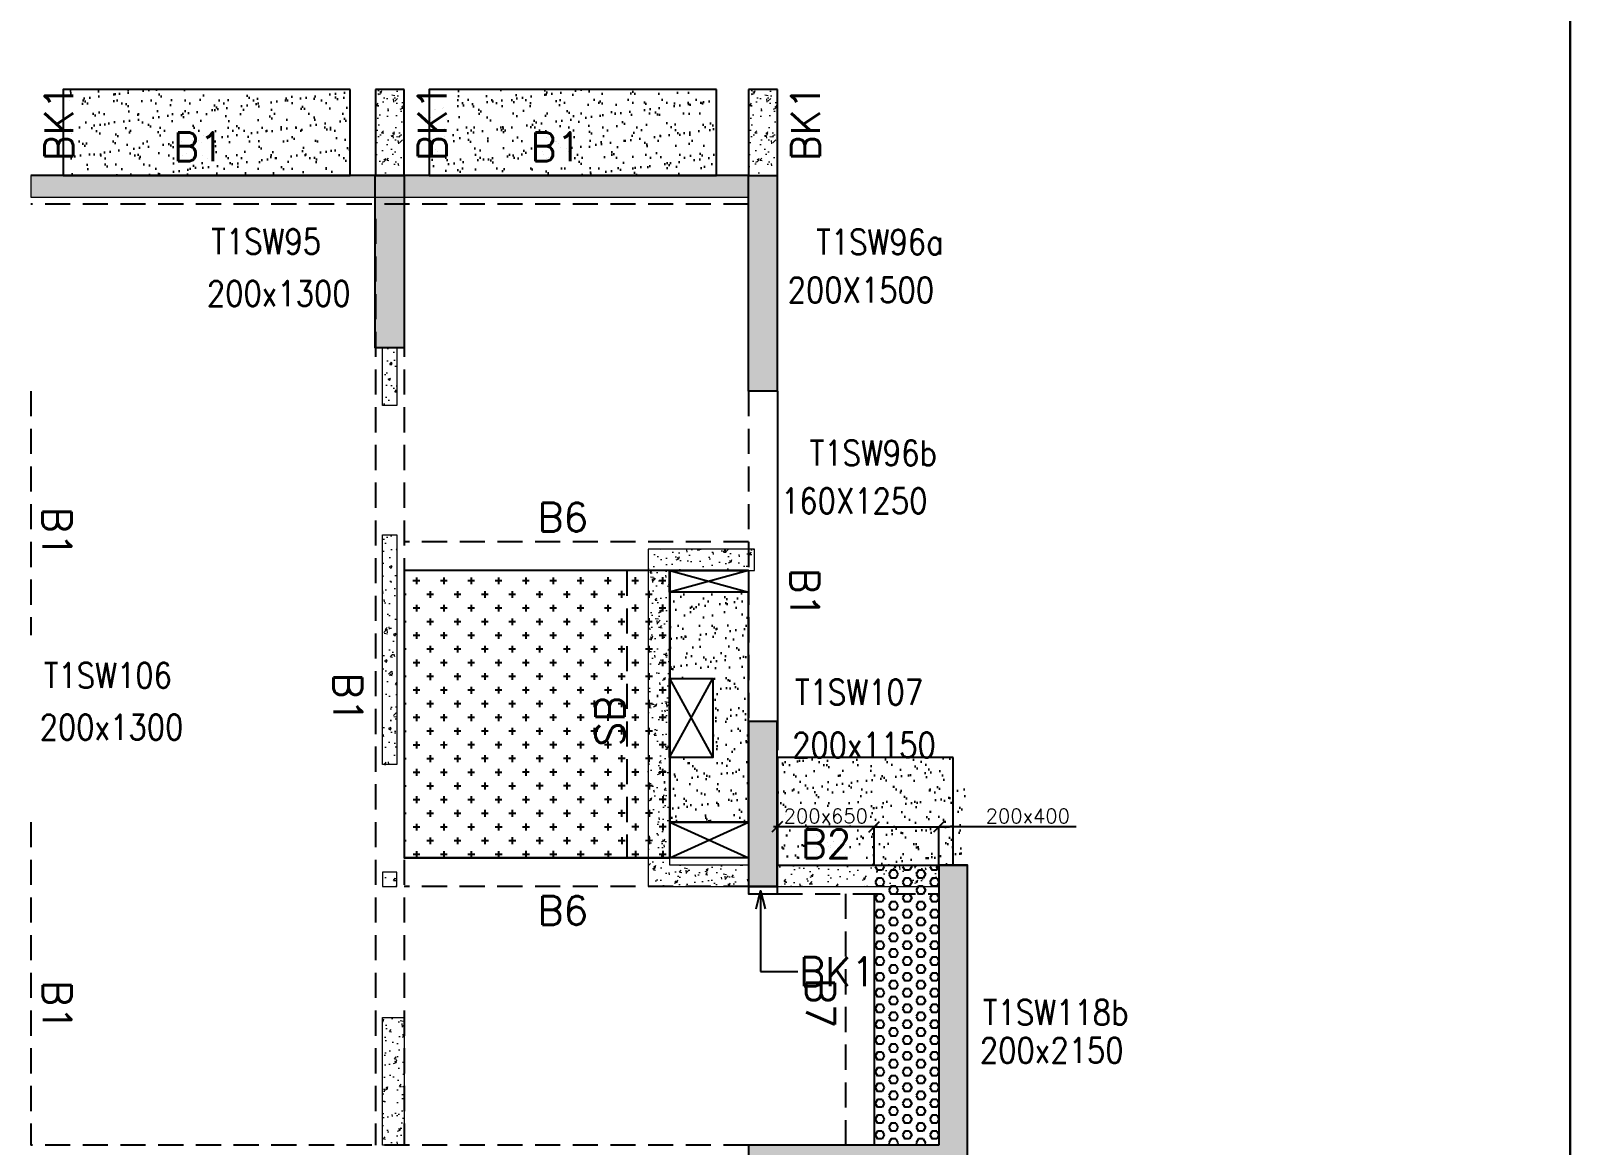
# Model space of a CAD drawing. Header units: millimetres. Extents: x 1078357 to 2594950, y -4969473 to -4636555.
# Drawn here: x 2249430 to 2260152, y -4664903 to -4657145 of the extents above; entities that cross this region are included whole.
import ezdxf

# ---------------------------------------------------------------- set-up
doc = ezdxf.new("R2010")
doc.units = ezdxf.units.MM
doc.header["$PDMODE"] = 35
for name, pattern in [('CONTINOUS', [0]), ('HIDDEN', [0.375, 0.25, -0.125]), ('New Retail block$0$CONTINOUS', [0])]:
    doc.linetypes.add(name, pattern=pattern)
doc.layers.get('0').update_dxf_attribs({"lineweight": 0})
doc.layers.get('Defpoints').update_dxf_attribs({"lineweight": 0})
for name, color, linetype, lineweight in [('A-_ANOTDIMA_D-', 6, 'Continuous', 13), ('Boundary', 40, 'Continuous', 30), ('COL. NO.', 30, 'Continuous', 25), ('COL. SIZE', 7, 'Continuous', 25), ('DIM', 9, 'Continuous', 25), ('HATCH', 8, 'Continuous', 30), ('S-NON STR RCC WALL', 8, 'Continuous', 0)]:
    doc.layers.add(name, color=color, linetype=linetype, lineweight=lineweight)
for name, color, linetype in [('B-200x325', 201, 'HIDDEN'), ('B-200x375', 41, 'HIDDEN'), ('B-200x650', 241, 'HIDDEN'), ('B-300xSLAB THK.', 151, 'Continuous'), ('BK1-200x650', 241, 'HIDDEN'), ('DC BEAM NO.', 7, 'Continuous'), ('DROP SLAB', 8, 'Continuous'), ('S-COLUMN_SHEAR WALL', 1, 'Continuous'), ('S-PROJECTION', 54, 'New Retail block$0$CONTINOUS'), ('SLAB FOLD', 8, 'Continuous')]:
    doc.layers.add(name, color=color, linetype=linetype)
doc.styles.add('Roman', font='romans')
doc.styles.add('ROMANS', font='romans.shx', dxfattribs={"width": 0.85})
doc.dimstyles.new('HARESH', dxfattribs={"dimtxt": 150, "dimasz": 75, "dimexe": 0, "dimexo": 0, "dimgap": 25, "dimtad": 1, "dimdec": 0, "dimdsep": 46, "dimtxsty": 'Roman', "dimblk": 'OBLIQUE', "dimcen": 225, "dimdle": 25, "dimclrd": 2, "dimclre": 2, "dimclrt": 7, "dimadec": 8, "dimazin": 1, "dimtfac": 1, "dimtdec": 0, "dimtmove": 0, "dimatfit": 0, "dimfxl": 1, "dimlwd": -1, "dimlwe": -1, "dimarcsym": 0})
pattern_1 = [(50, (-4174040.86, 23111537.25), (182.184669, -15.9390855), [19.05, -209.55]), (355, (-4174040.86, 23111537.25), (-35.2434214, 191.0568452), [15.24, -167.6405842]), (100.4514447, (-4174025.68, 23111535.92), (146.9412471, 175.1177519), [16.1900088, -178.0902446]), (46.1842, (-4174040.86, 23111588.05), (271.0790409, -42.042328), [28.575, -314.325]), (96.6355576, (-4174018.27, 23111584.54), (237.404134, 247.4261246), [24.2850231, -267.1356082]), (351.1841512, (-4174040.86, 23111588.05), (237.404134, 247.4261246), [22.859967, -251.459732]), (21, (-4174015.46, 23111575.35), (151.6143913, -102.2651982), [19.05, -209.55]), (326, (-4174015.46, 23111575.35), (61.8020283, 184.1879661), [15.24, -167.64]), (71.451445, (-4174002.83, 23111566.83), (213.4164193, 81.9227689), [16.1900088, -178.0899376]), (37.5, (-4174040.86, 23111537.25), (3.08860325, 84.55503887), [0, -165.608, 0, -170.18, 0, -168.275]), (7.5, (-4174040.86, 23111537.25), (66.8196625, 100.18057482), [0, -97.028, 0, -161.798, 0, -64.135]), (327.5, (-4174097.5, 23111537.25), (135.59059517, -5.728744), [0, -63.5, 0, -198.12, 0, -262.89]), (317.5, (-4174122.9, 23111537.25), (148.1291814, 25.42649103), [0, -82.55, 0, -131.572, 0, -186.69])]
pattern_2 = [(37.4701541, (-740503.51, 9329417.72), (-4.7236114, 146.8264517), [0, -115.824, 0, -129.54, 0, -123.825]), (7.4701541, (-740503.51, 9329417.72), (134.9689868, 214.9772528), [0, -62.484, 0, -104.394, 0, -40.005]), (327.4701541, (-740597.24, 9329417.77), (237.2979035, 0.3075449), [0, -38.1, 0, -137.16, 0, -179.07]), (317.4701541, (-740597.24, 9329417.77), (229.1017424, 66.759465), [0, -19.05, 0, -89.916, 0, -102.87])]

# ---------------------------------------------------------------- blocks, each defined once
blk = doc.blocks.new('_Oblique')
at = {"color": 0, "linetype": 'ByBlock', "lineweight": -2}
blk.add_line((-0.5, -0.5), (0.5, 0.5), dxfattribs=at)
blk = doc.blocks.new('*D1578')
at = {"layer": 'Defpoints', "color": 0, "ltscale": 700, "transparency": 16777216}
for p in [(2255754, -4662686), (2255304, -4662953, 0), (2255754, -4662953, 0)]:
    blk.add_point(p, dxfattribs=at)
at = {"layer": 'DIM', "color": 2, "ltscale": 700, "transparency": 16777216}
for p, q in [((2255304, -4662686), (2255229, -4662686)), ((2255304, -4662953), (2255304, -4662686)), ((2255304, -4662686), (2255754, -4662686)), ((2255304, -4662686), (2255754, -4662686)), ((2255754, -4662953), (2255754, -4662686)), ((2255754, -4662686), (2255829, -4662686)), ((2256711, -4662686), (2255754, -4662686))]:
    blk.add_line(p, q, dxfattribs=at)
at = {"layer": 'DIM', "color": 2, "ltscale": 700, "transparency": 16777216, "xscale": 75, "yscale": 75, "zscale": 75}
blk.add_blockref('_Oblique', (2255304, -4662686), dxfattribs=at)
at = {"layer": 'DIM', "color": 2, "ltscale": 700, "transparency": 16777216, "xscale": 75, "yscale": 75, "zscale": 75, "rotation": 180}
blk.add_blockref('_Oblique', (2255754, -4662686), dxfattribs=at)
at = {"layer": 'DIM', "color": 7, "ltscale": 700, "transparency": 16777216, "insert": (2256374, -4662611), "char_height": 150, "attachment_point": 5, "style": 'Roman'}
blk.add_mtext('{\\H0.666667x;200x400}', dxfattribs=at)
blk = doc.blocks.new('*D1579')
at = {"layer": 'Defpoints', "color": 0, "ltscale": 700, "transparency": 16777216}
for p in [(2254629, -4662686), (2254629, -4662953, 0), (2255304, -4662953)]:
    blk.add_point(p, dxfattribs=at)
at = {"layer": 'DIM', "color": 2, "ltscale": 700, "transparency": 16777216}
for p, q in [((2255329, -4662686), (2254604, -4662686)), ((2254629, -4662953), (2254629, -4662686)), ((2255304, -4662953), (2255304, -4662686))]:
    blk.add_line(p, q, dxfattribs=at)
at = {"layer": 'DIM', "color": 2, "ltscale": 700, "transparency": 16777216, "xscale": 75, "yscale": 75, "zscale": 75, "rotation": 180}
blk.add_blockref('_Oblique', (2254629, -4662686), dxfattribs=at)
at = {"layer": 'DIM', "color": 2, "ltscale": 700, "transparency": 16777216, "xscale": 75, "yscale": 75, "zscale": 75}
blk.add_blockref('_Oblique', (2255304, -4662686), dxfattribs=at)
at = {"layer": 'DIM', "color": 7, "ltscale": 700, "transparency": 16777216, "insert": (2254967, -4662611), "char_height": 150, "attachment_point": 5, "style": 'Roman'}
blk.add_mtext('{\\H0.666667x;200x650}', dxfattribs=at)
blk = doc.blocks.new('G$CD63B60BD')
at = {"layer": 'COL. NO.', "linetype": 'Continuous', "style": 'ROMANS', "width": 0.85}
for s, p in [('T1SW95', (85332, 15354, -320)), ('T1SW96a', (89546, 15350, -320)), ('T1SW96b', (89500, 13881, -320)), ('T1SW106', (84166, 12333, -320)), ('T1SW107', (89398, 12216, -320)), ('T1SW118b', (90707, 9987, -320))]:
    blk.add_text(s, height=175, dxfattribs=at).set_placement(p)
at = {"layer": 'COL. SIZE', "linetype": 'Continuous', "style": 'ROMANS', "width": 0.85}
for s, p in [('200x1300', (85302, 14992, -320)), ('200X1500', (89347, 15016, -320)), ('160X1250', (89301, 13548, -320)), ('200x1300', (84137, 11973, -320)), ('200x1150', (89378, 11848, -320)), ('200x2150', (90686, 9723, -320))]:
    blk.add_text(s, height=175, dxfattribs=at).set_placement(p)

msp = doc.modelspace()

# ---------------------------------------------------------------- hatches: boundary and pattern name
at = {"layer": 'DROP SLAB'}
h = msp.add_hatch(dxfattribs=at)
h.set_pattern_fill('CROSS', color=8, scale=15, angle=0.03079)
h.set_pattern_definition([(180.03079016, (-1099062.11, 9379553.9), (-95.1987999, -95.3011726), [47.625, -142.875]), (270.03079016, (-1099085.93, 9379577.7), (95.3011726, -95.1987999), [47.625, -142.875])])
h.paths.add_polyline_path([(2253880.5, -4660902.7), (2252029.6, -4660902.7), (2252029.6, -4662902.5), (2253880.5, -4662902.5)])
at = {"layer": 'HATCH'}
h = msp.add_hatch(dxfattribs=at)
h.set_pattern_fill('AR-SAND', color=8, scale=3, angle=179.97015)
h.set_pattern_definition(pattern_2)
h.paths.add_polyline_path([(2251655, -4657552.5), (2249655, -4657552.5), (2249655, -4658152.5), (2251655, -4658152.5)])
h = msp.add_hatch(dxfattribs=at)
h.set_pattern_fill('AR-SAND', color=8, scale=3, angle=179.97015)
h.set_pattern_definition(pattern_2)
h.paths.add_polyline_path([(2254205, -4657552.5), (2252205, -4657552.5), (2252205, -4658152.5), (2254205, -4658152.5)])
h = msp.add_hatch(dxfattribs=at)
h.set_pattern_fill('AR-SAND', color=8, scale=3, angle=0.02985)
h.set_pattern_definition([(37.47015413, (-2777618.04, 18697492.89), (-4.72361136, 146.8264517), [0, -115.824, 0, -129.54, 0, -123.825]), (7.4701541, (-2777618.04, 18697492.9), (134.9689868, 214.9772528), [0, -62.484, 0, -104.394, 0, -40.005]), (327.4701541, (-2777711.77, 18697492.94), (237.2979035, 0.3075449), [0, -38.1, 0, -137.16, 0, -179.07]), (317.4701541, (-2777711.77, 18697492.94), (229.1017424, 66.759465), [0, -19.05, 0, -89.916, 0, -102.87])])
edge = h.paths.add_edge_path()
edge.add_line((2254415, -4661052.5), (2253880.5, -4661052.5))
edge.add_line((2253880.5, -4661052.5), (2253880.5, -4661652.5))
edge.add_line((2253880.5, -4661652.5), (2254179.6, -4661652.5))
edge.add_line((2254179.6, -4661652.5), (2254179.6, -4662202.5))
edge.add_line((2254179.6, -4662202.5), (2253879.6, -4662202.5))
edge.add_line((2253879.6, -4662202.5), (2253879.6, -4662652.5))
edge.add_line((2253879.6, -4662652.5), (2254429.6, -4662652.5))
edge.add_line((2254429.6, -4662652.5), (2254429.6, -4661052.5))
h = msp.add_hatch(dxfattribs=at)
h.set_pattern_fill('AR-SAND', color=8, scale=3, angle=179.97015)
h.set_pattern_definition([(37.4701541, (-1837728.33, 14013436.91), (-4.72361136, 146.8264517), [0, -115.824, 0, -129.54, 0, -123.825]), (7.4701541, (-1837728.33, 14013436.9), (134.9689868, 214.9772528), [0, -62.484, 0, -104.394, 0, -40.005]), (327.4701541, (-1837822.05, 14013436.96), (237.2979035, 0.3075449), [0, -38.1, 0, -137.16, 0, -179.07]), (317.4701541, (-1837822.05, 14013436.96), (229.1017424, 66.759465), [0, -19.05, 0, -89.916, 0, -102.87])])
h.paths.add_polyline_path([(2255854.6, -4662202.5), (2254629.9, -4662202.5), (2254629.9, -4662952.5), (2255854.6, -4662952.5)])
h = msp.add_hatch(dxfattribs=at)
h.set_pattern_fill('AR-SAND', color=8, scale=3, angle=179.97015)
h.set_pattern_definition([(37.4701541, (-1837728.23, 14013436.91), (-4.72361136, 146.8264517), [0, -115.824, 0, -129.54, 0, -123.825]), (7.4701541, (-1837728.23, 14013436.9), (134.9689868, 214.9772528), [0, -62.484, 0, -104.394, 0, -40.005]), (327.4701541, (-1837821.95, 14013436.96), (237.2979035, 0.3075449), [0, -38.1, 0, -137.16, 0, -179.07]), (317.4701541, (-1837821.95, 14013436.96), (229.1017424, 66.759465), [0, -19.05, 0, -89.916, 0, -102.87])])
h.paths.add_polyline_path([(2255955, -4662352.5), (2254630, -4662352.5), (2254630, -4662952.5), (2255955, -4662952.5)])
at = {"layer": 'S-COLUMN_SHEAR WALL', "lineweight": 25}
h = msp.add_hatch(color=1, dxfattribs=at)
h.dxf.hatch_style = 1
h.paths.add_polyline_path([(2251829.6, -4659352.6), (2252029.6, -4659352.6), (2252029.6, -4658152.6), (2251829.6, -4658152.6)])
at = {"layer": 'S-COLUMN_SHEAR WALL', "lineweight": 25, "extrusion": (-1.00316e-06, 2.11765e-11, 1)}
h = msp.add_hatch(color=1, dxfattribs=at)
h.dxf.hatch_style = 1
h.paths.add_polyline_path([(2254429.6, -4658152.6), (2254629.6, -4658152.6), (2254629.6, -4659652.5), (2254429.6, -4659652.5)])
h = msp.add_hatch(color=1, dxfattribs=at)
h.dxf.hatch_style = 1
h.paths.add_polyline_path([(2254429.6, -4663102.6), (2254629.6, -4663102.6), (2254629.6, -4661952.5), (2254429.6, -4661952.5)])
h = msp.add_hatch(color=1, dxfattribs=at)
h.dxf.hatch_style = 1
h.paths.add_polyline_path([(2255754.6, -4664902.6), (2254429.6, -4664902.6), (2254429.6, -4665102.6), (2255954.6, -4665102.6), (2255954.6, -4662952.6), (2255754.6, -4662952.6)])
at = {"layer": 'S-NON STR RCC WALL'}
h = msp.add_hatch(dxfattribs=at)
h.set_pattern_fill('AR-CONC', color=256, angle=180)
h.set_pattern_definition([(50, (-6282014.85, 32897535.69), (182.184669, -15.93908554), [19.05, -209.55]), (355, (-6282014.85, 32897535.7), (-35.2434214, 191.0568452), [15.24, -167.6405842]), (100.4514447, (-6281999.67, 32897534.36), (146.9412471, 175.1177519), [16.1900088, -178.0902446]), (46.1842, (-6282014.85, 32897586.5), (271.0790409, -42.0423279), [28.575, -314.325]), (96.6355576, (-6281992.26, 32897583), (237.404134, 247.4261246), [24.2850231, -267.1356082]), (351.1841512, (-6282014.85, 32897586.5), (237.404134, 247.4261246), [22.859967, -251.459732]), (21, (-6281989.45, 32897573.79), (151.61439127, -102.2651982), [19.05, -209.55]), (326, (-6281989.45, 32897573.8), (61.80202835, 184.1879661), [15.24, -167.64]), (71.451445, (-6281976.82, 32897565.27), (213.4164193, 81.9227689), [16.1900088, -178.0899376]), (37.5, (-6282014.85, 32897535.69), (3.08860325, 84.55503887), [0, -165.608, 0, -170.18, 0, -168.275]), (7.5, (-6282014.85, 32897535.69), (66.8196625, 100.18057482), [0, -97.028, 0, -161.798, 0, -64.135]), (327.5, (-6282071.494, 32897535.69), (135.59059517, -5.72874399), [0, -63.5, 0, -198.12, 0, -262.89]), (317.5, (-6282096.89, 32897535.69), (148.1291814, 25.42649103), [0, -82.55, 0, -131.572, 0, -186.69])])
h.paths.add_polyline_path([(2252029.9, -4658152.5), (2252029.9, -4657552.5), (2251829.9, -4657552.5), (2251829.9, -4658152.5), (2252029.9, -4658152.5)], is_closed=False)
h = msp.add_hatch(dxfattribs=at)
h.set_pattern_fill('AR-CONC', color=256, angle=180)
h.set_pattern_definition([(50, (-6279414.85, 32897535.69), (182.184669, -15.93908554), [19.05, -209.55]), (355, (-6279414.85, 32897535.7), (-35.2434214, 191.0568452), [15.24, -167.6405842]), (100.4514447, (-6279399.67, 32897534.36), (146.9412471, 175.1177519), [16.1900088, -178.0902446]), (46.1842, (-6279414.85, 32897586.5), (271.0790409, -42.0423279), [28.575, -314.325]), (96.6355576, (-6279392.26, 32897583), (237.404134, 247.4261246), [24.2850231, -267.1356082]), (351.1841512, (-6279414.85, 32897586.5), (237.404134, 247.4261246), [22.859967, -251.459732]), (21, (-6279389.45, 32897573.79), (151.61439127, -102.2651982), [19.05, -209.55]), (326, (-6279389.45, 32897573.8), (61.80202835, 184.1879661), [15.24, -167.64]), (71.451445, (-6279376.82, 32897565.27), (213.4164193, 81.9227689), [16.1900088, -178.0899376]), (37.5, (-6279414.85, 32897535.69), (3.08860325, 84.55503887), [0, -165.608, 0, -170.18, 0, -168.275]), (7.5, (-6279414.85, 32897535.69), (66.8196625, 100.18057482), [0, -97.028, 0, -161.798, 0, -64.135]), (327.5, (-6279471.494, 32897535.69), (135.59059517, -5.72874399), [0, -63.5, 0, -198.12, 0, -262.89]), (317.5, (-6279496.89, 32897535.69), (148.1291814, 25.42649103), [0, -82.55, 0, -131.572, 0, -186.69])])
h.paths.add_polyline_path([(2254629.9, -4658152.5), (2254629.9, -4657552.5), (2254429.9, -4657552.5), (2254429.9, -4658152.5), (2254629.9, -4658152.5)], is_closed=False)
h = msp.add_hatch(dxfattribs=at)
h.set_pattern_fill('AR-CONC', color=256)
h.set_pattern_definition([(50, (-3076816.15, 18427518.06), (182.184669, -15.9390855), [19.05, -209.55]), (355, (-3076816.15, 18427518.06), (-35.2434214, 191.0568452), [15.24, -167.6405842]), (100.4514447, (-3076800.96, 18427516.73), (146.9412471, 175.1177519), [16.1900088, -178.0902446]), (46.1842, (-3076816.15, 18427568.86), (271.0790409, -42.042328), [28.575, -314.325]), (96.6355576, (-3076793.56, 18427565.36), (237.404134, 247.4261246), [24.285023, -267.135608]), (351.1841512, (-3076816.15, 18427568.86), (237.404134, 247.4261246), [22.859967, -251.459732]), (21, (-3076790.75, 18427556.16), (151.6143913, -102.2651982), [19.05, -209.55]), (326, (-3076790.75, 18427556.16), (61.8020283, 184.1879661), [15.24, -167.64]), (71.451445, (-3076778.11, 18427547.64), (213.4164193, 81.9227689), [16.1900088, -178.0899376]), (37.5, (-3076816.145, 18427518.06), (3.08860325, 84.55503887), [0, -165.608, 0, -170.18, 0, -168.275]), (7.5, (-3076816.145, 18427518.06), (66.8196625, 100.18057482), [0, -97.028, 0, -161.798, 0, -64.135]), (327.5, (-3076872.79, 18427518.06), (135.59059517, -5.728744), [0, -63.5, 0, -198.12, 0, -262.89]), (317.5, (-3076898.19, 18427518.06), (148.1291814, 25.42649103), [0, -82.55, 0, -131.572, 0, -186.69])])
h.paths.add_polyline_path([(2244555, -4658152.5), (2244230, -4658152.5), (2244230, -4658302.5), (2244555, -4658302.5)])
h.paths.add_polyline_path([(2246355, -4658152.5), (2244555, -4658152.5), (2244555, -4658302.5), (2246355, -4658302.5)])
h.paths.add_polyline_path([(2252305, -4658152.6), (2251555, -4658152.6), (2251555, -4658302.5), (2252305, -4658302.5)])
h.paths.add_polyline_path([(2251555, -4658152.5), (2249755, -4658152.5), (2249755, -4658302.5), (2251555, -4658302.5)])
h.paths.add_polyline_path([(2247105, -4658152.5), (2246355, -4658152.5), (2246355, -4658302.5), (2247105, -4658302.5)])
h.paths.add_polyline_path([(2248905, -4658152.5), (2247105, -4658152.5), (2247105, -4658302.5), (2248905, -4658302.5)])
h.paths.add_polyline_path([(2254427.1, -4658152.5), (2254105, -4658152.5), (2254105, -4658302.5), (2254427.1, -4658302.5)])
h.paths.add_polyline_path([(2249755, -4658152.5), (2249430, -4658152.5), (2249430, -4658302.5), (2249755, -4658302.5)])
h.paths.add_polyline_path([(2249230, -4658152.5), (2248905, -4658152.5), (2248905, -4658302.5), (2249230, -4658302.5)])
h.paths.add_polyline_path([(2254105, -4658152.5), (2252305, -4658152.5), (2252305, -4658302.5), (2254105, -4658302.5)])
h = msp.add_hatch(dxfattribs=at)
h.set_pattern_fill('AR-CONC', color=256, angle=180)
h.set_pattern_definition([(50, (2251942.88, -4892742.91), (182.18467, -15.93909), [19.05, -209.55]), (355, (2251942.88, -4892742.91), (-35.24342, 191.05685), [15.24, -167.64058]), (100.451445, (2251958.06, -4892744.24), (146.94125, 175.11775), [16.19001, -178.09024]), (46.1842, (2251942.88, -4892692.11), (271.07904, -42.04233), [28.575, -314.325]), (96.63556, (2251965.47, -4892695.62), (237.40413, 247.42612), [24.28502, -267.1356]), (351.18415, (2251942.88, -4892692.1), (237.40413, 247.42612), [22.85997, -251.45973]), (21, (2251968.28, -4892704.81), (151.61439, -102.2652), [19.05, -209.55]), (326, (2251968.28, -4892704.81), (61.80203, 184.18797), [15.24, -167.64]), (71.451445, (2251980.91, -4892713.33), (213.41642, 81.92277), [16.19001, -178.08994]), (37.5, (2251942.876, -4892742.91), (3.088603, 84.555039), [0, -165.608, 0, -170.18, 0, -168.275]), (7.5, (2251942.88, -4892742.91), (66.819663, 100.180575), [0, -97.028, 0, -161.798, 0, -64.135]), (327.5, (2251886.234, -4892742.91), (135.590595, -5.728744), [0, -63.5, 0, -198.12, 0, -262.89]), (317.5, (2251860.83, -4892742.91), (148.12918, 25.42649), [0, -82.55, 0, -131.572, 0, -186.69])])
h.paths.add_polyline_path([(2251880, -4659352.5), (2251980, -4659352.5), (2251980, -4659752.5), (2251880, -4659752.5)])
h = msp.add_hatch(dxfattribs=at)
h.set_pattern_fill('AR-CONC', color=256, angle=180)
h.set_pattern_definition([(50, (3349167.59, -9576762.1), (182.184669, -15.9390855), [19.05, -209.55]), (355, (3349167.6, -9576762.1), (-35.2434214, 191.056845), [15.24, -167.640584]), (100.4514447, (3349182.77, -9576763.43), (146.941247, 175.117752), [16.190009, -178.0902446]), (46.1842, (3349167.6, -9576711.3), (271.079041, -42.042328), [28.575, -314.325]), (96.6355576, (3349190.18, -9576714.8), (237.404134, 247.426125), [24.285023, -267.135608]), (351.184151, (3349167.6, -9576711.3), (237.404134, 247.426125), [22.859967, -251.459732]), (21, (3349192.99, -9576724), (151.6143913, -102.265198), [19.05, -209.55]), (326, (3349193, -9576724), (61.802028, 184.187966), [15.24, -167.64]), (71.451445, (3349205.63, -9576732.52), (213.416419, 81.922769), [16.190009, -178.0899376]), (37.5, (3349167.59, -9576762.1), (3.08860325, 84.5550389), [0, -165.608, 0, -170.18, 0, -168.275]), (7.5, (3349167.59, -9576762.1), (66.8196625, 100.1805748), [0, -97.028, 0, -161.798, 0, -64.135]), (327.5, (3349110.95, -9576762.1), (135.5905952, -5.728744), [0, -63.5, 0, -198.12, 0, -262.89]), (317.5, (3349085.55, -9576762.1), (148.1291814, 25.426491), [0, -82.55, 0, -131.572, 0, -186.69])])
h.paths.add_polyline_path([(2251880, -4660652.5), (2251980, -4660652.5), (2251980, -4662252.5), (2251880, -4662252.5)])
h = msp.add_hatch(dxfattribs=at)
h.set_pattern_fill('AR-CONC', color=256)
h.set_pattern_definition(pattern_1)
h.paths.add_polyline_path([(2253730, -4660752.5), (2253730, -4663102.5), (2254430, -4663102.5), (2254430, -4662952.5), (2253880, -4662952.5), (2253880, -4660902.5), (2254470, -4660902.5), (2254470, -4660752.5)])
h = msp.add_hatch(dxfattribs=at)
h.set_pattern_fill('AR-CONC', color=256, angle=180)
h.set_pattern_definition([(50, (3349154.38, -9578126.76), (182.184669, -15.9390855), [19.05, -209.55]), (355, (3349154.38, -9578126.76), (-35.2434214, 191.056845), [15.24, -167.640584]), (100.4514447, (3349169.56, -9578128.1), (146.941247, 175.117752), [16.190009, -178.0902446]), (46.1842, (3349154.38, -9578075.96), (271.079041, -42.042328), [28.575, -314.325]), (96.6355576, (3349176.97, -9578079.47), (237.404134, 247.426125), [24.285023, -267.135608]), (351.184151, (3349154.38, -9578075.96), (237.404134, 247.426125), [22.859967, -251.459732]), (21, (3349179.78, -9578088.66), (151.6143913, -102.265198), [19.05, -209.55]), (326, (3349179.78, -9578088.66), (61.802028, 184.187966), [15.24, -167.64]), (71.451445, (3349192.41, -9578097.19), (213.416419, 81.922769), [16.190009, -178.0899376]), (37.5, (3349154.38, -9578126.765), (3.08860325, 84.5550389), [0, -165.608, 0, -170.18, 0, -168.275]), (7.5, (3349154.38, -9578126.765), (66.8196625, 100.1805748), [0, -97.028, 0, -161.798, 0, -64.135]), (327.5, (3349097.735, -9578126.765), (135.5905952, -5.728744), [0, -63.5, 0, -198.12, 0, -262.89]), (317.5, (3349072.34, -9578126.76), (148.1291814, 25.426491), [0, -82.55, 0, -131.572, 0, -186.69])])
h.paths.add_polyline_path([(2251880, -4663102.5), (2251980, -4663102.5), (2251980, -4663002.5), (2251880, -4663002.5)])
h = msp.add_hatch(dxfattribs=at)
h.set_pattern_fill('AR-CONC', color=256)
h.set_pattern_definition(pattern_1)
h.paths.add_polyline_path([(2255755, -4662952.5), (2254630, -4662952.5), (2254630, -4663102.5), (2255755, -4663102.5)])
h = msp.add_hatch(dxfattribs=at)
h.set_pattern_fill('AR-CONC', color=256, angle=180)
h.set_pattern_definition([(50, (-5199655.32, 27795556.43), (182.184669, -15.93908554), [19.05, -209.55]), (355, (-5199655.32, 27795556.43), (-35.2434214, 191.0568452), [15.24, -167.6405842]), (100.4514447, (-5199640.14, 27795555.1), (146.9412471, 175.1177519), [16.1900088, -178.0902446]), (46.1842, (-5199655.32, 27795607.23), (271.0790409, -42.042328), [28.575, -314.325]), (96.6355576, (-5199632.73, 27795603.72), (237.404134, 247.4261246), [24.2850231, -267.1356082]), (351.1841512, (-5199655.32, 27795607.23), (237.404134, 247.4261246), [22.859967, -251.459732]), (21, (-5199629.92, 27795594.53), (151.6143913, -102.2651982), [19.05, -209.55]), (326, (-5199629.92, 27795594.53), (61.8020283, 184.1879661), [15.24, -167.64]), (71.451445, (-5199617.29, 27795586), (213.4164193, 81.9227689), [16.1900088, -178.0899376]), (37.5, (-5199655.32, 27795556.43), (3.08860325, 84.55503887), [0, -165.608, 0, -170.18, 0, -168.275]), (7.5, (-5199655.32, 27795556.43), (66.8196625, 100.18057482), [0, -97.028, 0, -161.798, 0, -64.135]), (327.5, (-5199711.964, 27795556.43), (135.59059517, -5.72874399), [0, -63.5, 0, -198.12, 0, -262.89]), (317.5, (-5199737.36, 27795556.43), (148.1291814, 25.42649103), [0, -82.55, 0, -131.572, 0, -186.69])])
h.paths.add_polyline_path([(2251880, -4664012.5), (2252030, -4664012.5), (2252030, -4664902.4), (2251880, -4664902.4)])
at = {"layer": 'SLAB FOLD', "ltscale": 1000}
h = msp.add_hatch(dxfattribs=at)
h.set_pattern_fill('HEX', color=8, scale=10, angle=180)
h.set_pattern_definition([(180, (1070830.067, 207871.68), (-7e-15, -54.99261315), [31.75, -63.5]), (300, (1070830.067, 207871.68), (47.625, 27.4963066), [31.75, -63.5]), (240, (1070798.317, 207871.68), (47.625, -27.4963066), [31.75, -63.5])])
h.paths.add_polyline_path([(2255754.6, -4664892), (2255304.6, -4664892), (2255304.5, -4662952.5), (2255754.5, -4662952.5)])

# ---------------------------------------------------------------- linework, layer by layer
at = {"layer": 'B-200x325', "ltscale": 700}
for p, q in [((2254429.7, -4660702.7, 0), (2252029.7, -4660702.7, 0)), ((2254429.5, -4663102.5, 0), (2252029.7, -4663102.5, 0))]:
    msp.add_line(p, q, dxfattribs=at)
at = {"layer": 'B-200x325', "linetype": 'Continuous', "ltscale": 700}
for p, q in [((2254429.7, -4660902.7, 0), (2252029.7, -4660902.7, 0)), ((2253880.5, -4660902.7, 0), (2253880.5, -4662902.5, 0)), ((2254429.5, -4662902.5, 0), (2252029.7, -4662902.5, 0))]:
    msp.add_line(p, q, dxfattribs=at)
at = {"layer": 'B-200x375', "ltscale": 700}
msp.add_line((2255104.5, -4663152.5, 0), (2255104.5, -4664902.5), dxfattribs=at)
at = {"layer": 'B-200x375', "linetype": 'Continuous', "ltscale": 700}
msp.add_line((2255304.5, -4663152.5, 0), (2255304.5, -4664891.9, 0), dxfattribs=at)
at = {"layer": 'B-200x650', "linetype": 'CONTINOUS', "ltscale": 700}
for p, q in [((2252029.9, -4657552.5, 0), (2251829.9, -4657552.5, 0)), ((2251829.9, -4657552.5, 0), (2251829.9, -4658152.5, 0)), ((2252029.9, -4658152.5, 0), (2252029.9, -4657552.5, 0)), ((2254629.9, -4657552.5, 0), (2254429.9, -4657552.5, 0)), ((2254429.9, -4657552.5, 0), (2254429.9, -4658152.5, 0)), ((2254629.9, -4658152.5, 0), (2254629.9, -4657552.5, 0)), ((2254430, -4658152.5, 0), (2249430, -4658152.7, 0)), ((2254630, -4659652.5, 0), (2254630, -4662152.5, 0)), ((2254630, -4662952.5, 0), (2255955, -4662952.5, 0))]:
    msp.add_line(p, q, dxfattribs=at)
at = {"layer": 'B-200x650', "linetype": 'HIDDEN', "ltscale": 700}
for p, q in [((2254430, -4658352.5, 0), (2249430, -4658352.6, 0)), ((2251830, -4658452.6, 0), (2251830, -4664902.4, 0)), ((2252030, -4658452.6, 0), (2252030, -4664902.4, 0)), ((2249430, -4659652.5, 0), (2249430, -4661352.5, 0)), ((2254430, -4659652.5, 0), (2254430, -4662152.5, 0)), ((2254430.7, -4659952.5, 0), (2254430, -4659952.5, 0)), ((2249430, -4662652.6, 0), (2249430, -4664902.5, 0)), ((2254630, -4663152.5, 0), (2255755, -4663152.5, 0)), ((2254430, -4664902.4, 0), (2249430, -4664902.4, 0))]:
    msp.add_line(p, q, dxfattribs=at)
at = {"layer": 'B-300xSLAB THK.', "linetype": 'HIDDEN', "ltscale": 700}
for p, q in [((2253580.5, -4660902.7, 0), (2253580.5, -4662902.5, 0)), ((2253880.5, -4660902.7, 0), (2253880.5, -4662902.5, 0))]:
    msp.add_line(p, q, dxfattribs=at)
at = {"layer": 'BK1-200x650', "linetype": 'Continuous', "ltscale": 700, "elevation": 0}
msp.add_lwpolyline([(2254630.1, -4663102.6), (2254430.1, -4663102.6), (2254430.1, -4663152.8), (2254630.1, -4663152.8)], close=True, dxfattribs=at)
at = {"layer": 'Boundary', "ltscale": 700, "elevation": 0}
msp.add_lwpolyline([(2156000.8, -4636994.1), (2260152.3, -4636994.1), (2260152.3, -4685834.5), (2156000.8, -4685834.5)], close=True, dxfattribs=at)
at = {"layer": 'DROP SLAB', "color": 3, "linetype": 'CONTINOUS', "ltscale": 500}
for p, q in [((2254429.6, -4660902.5, 0), (2253879.6, -4661052.5, 0)), ((2253880.5, -4660902.7, 0), (2254429.6, -4661052.5, 0)), ((2253879.6, -4661652.5, 0), (2254179.7, -4662202.5, 0)), ((2253879.6, -4662202.5, 0), (2254179.7, -4661652.5, 0)), ((2253880, -4662652.6, 0), (2254429.8, -4662902.6, 0)), ((2253880, -4662902.6, 0), (2254430, -4662652.6, 0))]:
    msp.add_line(p, q, dxfattribs=at)
at = {"layer": 'DROP SLAB', "color": 3, "linetype": 'CONTINOUS', "ltscale": 500, "elevation": 0}
for points in [[(2253880.5, -4660902.7), (2252029.6, -4660902.7), (2252029.6, -4662902.5), (2253880.5, -4662902.5)], [(2253879.6, -4660902.7), (2254429.6, -4660902.7), (2254429.6, -4661052.5), (2253879.6, -4661052.5)], [(2253879.7, -4661652.5), (2254179.6, -4661652.5), (2254179.6, -4662202.5), (2253879.7, -4662202.5)], [(2253880, -4662652.6), (2254429.8, -4662652.6), (2254429.8, -4662902.6), (2253880, -4662902.6)]]:
    msp.add_lwpolyline(points, close=True, dxfattribs=at)
at = {"layer": 'S-COLUMN_SHEAR WALL', "color": 1, "lineweight": 25, "elevation": 0}
msp.add_lwpolyline([(2251829.6, -4658152.6), (2252029.6, -4658152.6), (2252029.6, -4659352.6), (2251829.6, -4659352.6)], close=True, dxfattribs=at)
at = {"layer": 'S-COLUMN_SHEAR WALL', "color": 1, "lineweight": 25, "extrusion": (-1.00316e-06, 2.11765e-11, 1), "elevation": -2.3}
for points in [[(2254429.6, -4658152.6), (2254629.6, -4658152.6), (2254629.6, -4659652.5), (2254429.6, -4659652.5)], [(2254429.6, -4663102.6), (2254629.6, -4663102.6), (2254629.6, -4661952.5), (2254429.6, -4661952.5)]]:
    msp.add_lwpolyline(points, close=True, dxfattribs=at)
msp.add_lwpolyline([(2255754.6, -4664902.6), (2254429.6, -4664902.6), (2254429.6, -4665102.6), (2255954.6, -4665102.6), (2255954.6, -4662952.6), (2255754.6, -4662952.6), (2255754.6, -4664902.6)], dxfattribs=at)
at = {"layer": 'S-NON STR RCC WALL', "elevation": 0}
for points in [[(2254427.1, -4658152.5), (2249430, -4658152.5), (2249430, -4658302.5), (2254427.1, -4658302.5)], [(2251880, -4659352.5), (2251980, -4659352.5), (2251980, -4659752.5), (2251880, -4659752.5)], [(2253730, -4660752.5), (2253730, -4663102.5), (2254430, -4663102.5), (2254430, -4662952.5), (2253880, -4662952.5), (2253880, -4660902.5), (2254470, -4660902.5), (2254470, -4660752.5)], [(2255755, -4662952.5), (2254630, -4662952.5), (2254630, -4663102.5), (2255755, -4663102.5)]]:
    msp.add_lwpolyline(points, close=True, dxfattribs=at)
at = {"layer": 'S-NON STR RCC WALL', "ltscale": 700, "elevation": 0}
for points in [[(2251880, -4660652.5), (2251980, -4660652.5), (2251980, -4662252.5), (2251880, -4662252.5)], [(2251880, -4663102.5), (2251980, -4663102.5), (2251980, -4663002.5), (2251880, -4663002.5)], [(2251880, -4664012.5), (2252030, -4664012.5), (2252030, -4664902.4), (2251880, -4664902.4)]]:
    msp.add_lwpolyline(points, close=True, dxfattribs=at)
at = {"layer": 'S-PROJECTION', "elevation": 0}
for points in [[(2251655, -4657552.5), (2249655, -4657552.5), (2249655, -4658152.5), (2251655, -4658152.5)], [(2254205, -4657552.5), (2252205, -4657552.5), (2252205, -4658152.5), (2254205, -4658152.5)], [(2255854.6, -4662202.5), (2254629.9, -4662202.5), (2254629.9, -4662952.5), (2255854.6, -4662952.5)]]:
    msp.add_lwpolyline(points, close=True, dxfattribs=at)
at = {"layer": 'SLAB FOLD', "color": 8, "ltscale": 1000, "elevation": 0}
msp.add_lwpolyline([(2254415, -4661052.5), (2253880.5, -4661052.5), (2253880.5, -4661652.5), (2254179.6, -4661652.5), (2254179.6, -4662202.5), (2253879.6, -4662202.5), (2253879.6, -4662652.5), (2254429.6, -4662652.5), (2254429.6, -4661052.5)], dxfattribs=at)

# ---------------------------------------------------------------- block references
at = {"layer": 'A-_ANOTDIMA_D-', "color": 2, "ltscale": 700}
msp.add_blockref('G$CD63B60BD', (2165354.6, -4674052.5, 0), dxfattribs=at)

# ---------------------------------------------------------------- texts
at = {"layer": 'B-200x325', "linetype": 'Continuous', "ltscale": 700, "style": 'ROMANS'}
for p in [(2252960.1, -4660630.6, -2.7), (2252960.1, -4663367.8, -2.7)]:
    msp.add_text('B6', height=200, rotation=0.00094, dxfattribs=at).set_placement(p)
at = {"layer": 'B-200x375', "linetype": 'Continuous', "ltscale": 700, "style": 'ROMANS'}
msp.add_text('B7', height=200, rotation=269.99866, dxfattribs=at).set_placement((2254830.4, -4663737.5, -2.7))
at = {"layer": 'B-200x650', "linetype": 'HIDDEN', "ltscale": 500, "style": 'ROMANS'}
for s, rotation, p in [('BK1', 90, (2249725.6, -4658052.2, 50)), ('BK1', 90, (2252325.6, -4658052.2, 50)), ('BK1', 90, (2254925.6, -4658052.2, 50)), ('B1', 359.99906, (2250422.9, -4658052.2, -2.7)), ('B1', 359.99906, (2252911.9, -4658052.2, -2.7)), ('B1', 269.99906, (2249512.4, -4660459.3, -2.7)), ('B1', 269.99906, (2254720.5, -4660882.6, -2.7)), ('B1', 269.99906, (2251539.2, -4661612.3, -2.7)), ('B1', 269.99906, (2249513.2, -4663754.5, -2.7))]:
    msp.add_text(s, height=200, rotation=rotation, dxfattribs=at).set_placement(p)
at = {"layer": 'B-300xSLAB THK.', "linetype": 'Continuous', "ltscale": 700, "style": 'ROMANS'}
msp.add_text('SB', height=200, rotation=90.00094, dxfattribs=at).set_placement((2253564.4, -4662127, -2.7))
at = {"layer": 'BK1-200x650', "linetype": 'Continuous', "ltscale": 700, "style": 'ROMANS'}
msp.add_text('BK1', height=200, rotation=359.99906, dxfattribs=at).set_placement((2254783.2, -4663794.6, -2.7))
at = {"layer": 'DC BEAM NO.', "linetype": 'Continuous', "ltscale": 500, "style": 'ROMANS'}
msp.add_text('B2', height=200, dxfattribs=at).set_placement((2254793.9, -4662905.4, -2.7))

# ---------------------------------------------------------------- dimensions: what is measured, and where the dimension line sits
at = {"layer": 'DIM', "ltscale": 700}
dim = msp.add_linear_dim(base=(2254629.4, -4662686.5, 0), p1=(2255304.4, -4662952.5, 0), p2=(2254629.4, -4662952.5, 0), angle=180, text='{\\H0.666667x;200x650}', dimstyle='HARESH', override={"dimtxsty": 'Roman', "dimtmove": 1}, dxfattribs=at)
dim.commit()
dim.dimension.update_dxf_attribs({"geometry": '*D1579', "text_midpoint": (2254966.9, -4662611.5, 0)})
dim = msp.add_linear_dim(base=(2255754.4, -4662686.5, 0), p1=(2255304.4, -4662952.5, 0), p2=(2255754.4, -4662952.5, 0), angle=180, text='{\\H0.666667x;200x400}', dimstyle='HARESH', override={"dimtxsty": 'Roman', "dimtmove": 1}, dxfattribs=at)
dim.commit()
dim.dimension.update_dxf_attribs({"geometry": '*D1578', "text_midpoint": (2256373.7, -4662708.2, 0), "dimtype": 160})

# ---------------------------------------------------------------- leaders
at = {"layer": 'BK1-200x650', "linetype": 'Continuous', "ltscale": 700}
msp.add_leader([(2254513.6, -4663132.9, 0), (2254513.6, -4663692.4, 0), (2254772.4, -4663692.4, 0)], dimstyle='HARESH', override={"dimasz": 125, "dimgap": 25, "dimtad": 0, "dimldrblk": 'Open30'}, dxfattribs=at)

doc.saveas('drawing.dxf')
